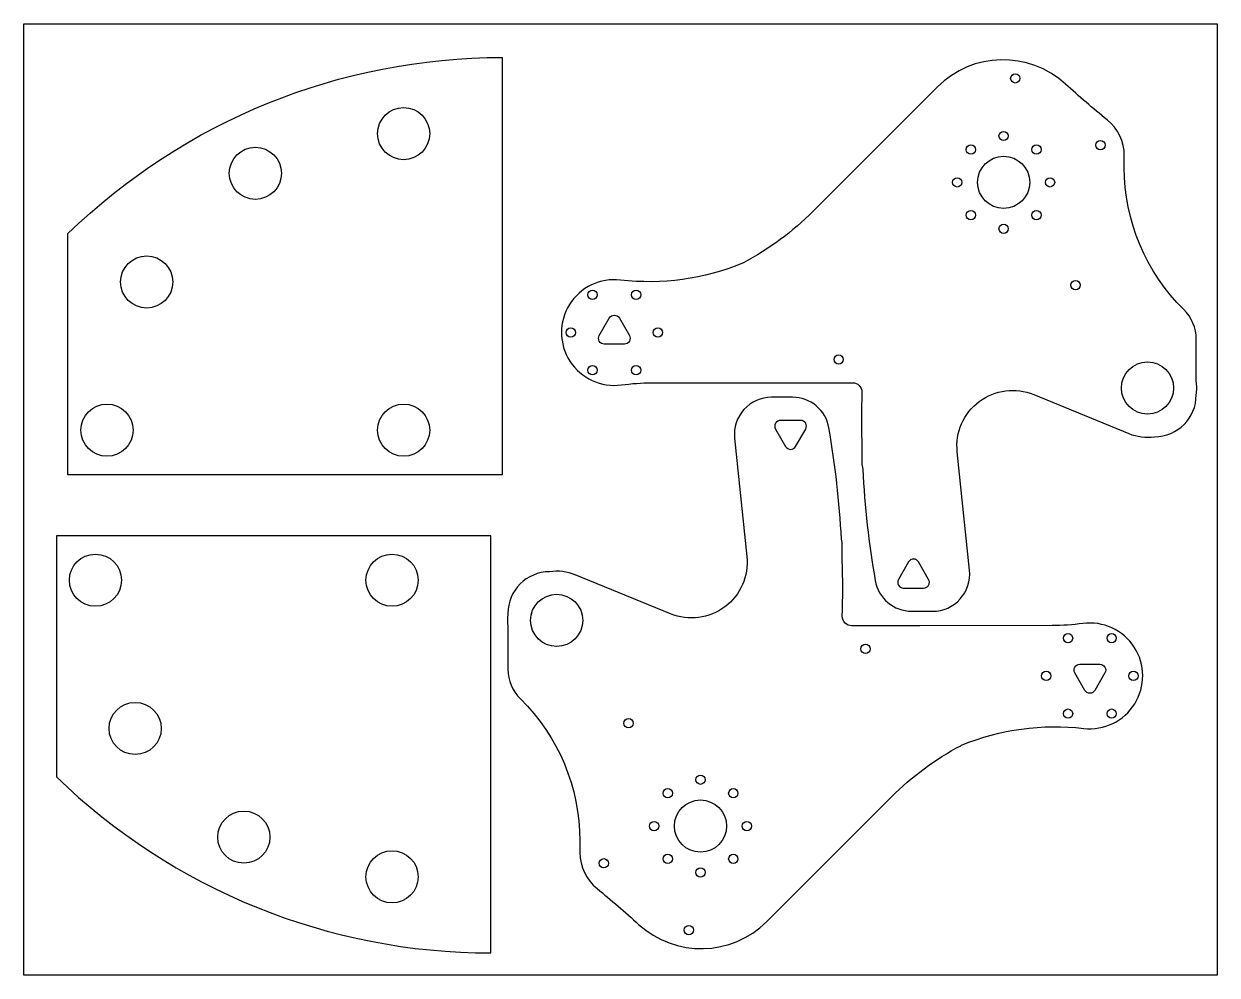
# Model space of a CAD drawing. Extents: x 699 to 1353, y 499 to 1020.
import ezdxf

# ---------------------------------------------------------------- set-up
doc = ezdxf.new("R2010")
doc.units = 0

msp = doc.modelspace()

# ---------------------------------------------------------------- linework, layer by layer
at = {"layer": 'DXFWIZ_CLOSED'}
msp.add_lwpolyline([(698.87457, 1019.7696), (1352.5508, 1019.7696), (1352.5508, 498.54883), (698.87457, 498.54883)], close=True, dxfattribs=at)
for points in [[(960.96716, 1001.3528), (960.96716, 772.75284), (723.01996, 772.75284), (723.01996, 904.83286, -0.19509809)], [(1292.298, 967.17563, -0.014808343), (1269.4946, 986.79984, 0.40104224), (1199.3115, 985.21417), (1131.1268, 917.02951, -0.074333148), (1093.0891, 888.88544, 0.000600225), (1092.5701, 888.6087, -0.12739386), (1025.6965, 879.40738, 0.29042059), (997.74472, 865.95322, 0.29042079), (998.005, 834.93304, 0.29042115), (1026.1786, 821.9498, -0.033087375), (1042.9307, 823.07919), (1115.4096, 823.16364), (1152.8483, 823.16364, -0.41421834), (1157.9283, 818.08365, 0.014968675), (1157.9283, 787.21664), (1157.9283, 779.47226, 0.062564777), (1158.4019, 775.70282, 0.029737049), (1165.2355, 714.79681, 0.36491757), (1185.2584, 697.93839), (1196.7081, 697.93839, 0.21234868), (1211.7979, 704.64966, 0.21234825), (1216.9201, 720.35028), (1210.1991, 785.28922, -0.26365524), (1222.247, 812.82443, -0.26365583), (1252.0598, 816.63696), (1304.2008, 795.30249, 0.1340726), (1318.2943, 793.57693, 0.41336818), (1341.0883, 816.43686, 0.071040625), (1341.0883, 824.05685), (1341.0883, 846.965, 0.2008411), (1334.2723, 863.24899, -0.20084228), (1301.7072, 941.05017), (1301.7072, 947.44101, 0.22619538)], [(1014.0765, 849.06076), (1019.5757, 858.58578, -0.26795172), (1022.3254, 860.17328, -0.26795172), (1025.075, 858.58578), (1030.5743, 849.06076, -0.26794594), (1030.5743, 845.88577, -0.2679486), (1027.8246, 844.29825), (1016.8261, 844.29825, -0.26795172), (1014.0765, 845.88577, -0.26794594)], [(1012.8516, 545.98255, -0.014808343), (1035.6551, 526.35834, 0.40104224), (1105.8382, 527.94401), (1174.0228, 596.12868, -0.074333148), (1212.0605, 624.27275, 0.000600225), (1212.5796, 624.54948, -0.12739386), (1279.4531, 633.75084, 0.29042059), (1307.4049, 647.20499, 0.29042079), (1307.1447, 678.22516, 0.29042115), (1278.971, 691.2084, -0.033087375), (1262.2189, 690.07901), (1189.74, 689.99455), (1152.3013, 689.99455, -0.41421834), (1147.2213, 695.07454, 0.014968675), (1147.2213, 725.94156), (1147.2213, 733.68593, 0.062564777), (1146.7478, 737.45537, 0.029737049), (1139.9142, 798.36136, 0.36491757), (1119.8912, 815.21979), (1108.4416, 815.21979, 0.21234868), (1093.3517, 808.50851, 0.21234825), (1088.2295, 792.80789), (1094.9505, 727.86897, -0.26365524), (1082.9026, 700.33377, -0.26365583), (1053.0899, 696.52122), (1000.9489, 717.85568, 0.1340726), (986.85535, 719.58124, 0.41336818), (964.0614, 696.72131, 0.071040625), (964.06134, 689.10132), (964.0614, 666.19318, 0.2008411), (970.87732, 649.90918, -0.20084228), (1003.4424, 572.108), (1003.4424, 565.71716, 0.22619538)], [(1124.4081, 802.51978), (1113.4096, 802.51978, 0.2679486), (1110.6599, 800.93228, 0.26795134), (1110.6599, 797.75729), (1116.1592, 788.2323, 0.2679486), (1118.9088, 786.64478, 0.2679486), (1121.6585, 788.2323), (1127.1577, 797.75729, 0.26795134), (1127.1577, 800.93228, 0.2679486)], [(954.62872, 510.72054), (954.62869, 739.32051), (716.6815, 739.32051), (716.68152, 607.24049, 0.19509809)], [(1180.7415, 710.6384), (1191.7401, 710.6384, 0.2679486), (1194.4897, 712.22589, 0.26795134), (1194.4897, 715.40088), (1188.9904, 724.92587, 0.2679486), (1186.2408, 726.5134, 0.2679486), (1183.4911, 724.92587), (1177.9919, 715.40088, 0.26795134), (1177.9919, 712.22589, 0.2679486)], [(1291.0732, 664.09743), (1285.5739, 654.57243, -0.26795172), (1282.8243, 652.98492, -0.26795172), (1280.0746, 654.57243), (1274.5754, 664.09743, -0.26794594), (1274.5754, 667.27243, -0.2679486), (1277.325, 668.85994), (1288.3235, 668.85994, -0.26795172), (1291.0732, 667.27243, -0.26794594)]]:
    msp.add_lwpolyline(points, format="xyb", close=True, dxfattribs=at)
for centre, radius in [((1241.9944, 989.90808), 2.5527), ((906.91003, 959.6427), 14.2875), ((1235.6072, 958.32703), 2.5527), ((1288.5994, 953.33105), 2.5527), ((825.69788, 937.89368), 14.2875), ((1217.6467, 950.88751), 2.5527), ((1253.5677, 950.88751), 2.5527), ((1235.6072, 932.927), 14.2875), ((1210.2073, 932.927), 2.5527), ((1261.0073, 932.927), 2.5527), ((1217.6467, 914.96649), 2.5527), ((1253.5677, 914.96649), 2.5527), ((1235.6072, 907.52698), 2.5527), ((766.15912, 878.35486), 14.2875), ((1275.0073, 876.58691), 2.5527), ((1010.3874, 871.32556), 2.54), ((1034.2634, 871.32556), 2.54), ((998.44934, 850.64832), 2.54), ((1046.2014, 850.64832), 2.54), ((1145.2283, 835.86365), 2.5527), ((1010.3874, 829.97107), 2.54), ((1034.2634, 829.97107), 2.54), ((1314.4072, 820.24683), 14.2875), ((744.41003, 797.1427), 14.2875), ((906.91003, 797.1427), 14.2875), ((738.07159, 714.9306), 14.2875), ((900.57159, 714.9306), 14.2875), ((990.74243, 692.91132), 14.2875), ((1159.9213, 677.29456), 2.5527), ((1270.8862, 683.18713), 2.54), ((1294.7622, 683.18713), 2.54), ((1258.9482, 662.50989), 2.54), ((1306.7003, 662.50989), 2.54), ((759.82068, 633.71844), 14.2875), ((1270.8862, 641.8327), 2.54), ((1294.7622, 641.8327), 2.54), ((1030.1423, 636.57123), 2.5527), ((1069.5425, 605.63123), 2.5527), ((1051.5819, 598.19165), 2.5527), ((1087.5029, 598.19165), 2.5527), ((819.35938, 574.17969), 14.2875), ((1069.5425, 580.2312), 14.2875), ((1044.1425, 580.2312), 2.5527), ((1094.9424, 580.2312), 2.5527), ((900.57166, 552.4306), 14.2875), ((1016.5503, 559.82709), 2.5527), ((1051.5819, 562.27069), 2.5527), ((1087.5029, 562.27069), 2.5527), ((1069.5425, 554.83118), 2.5527), ((1063.1553, 523.25006), 2.5527)]:
    msp.add_circle(centre, radius, dxfattribs=at)

doc.saveas('drawing.dxf')
